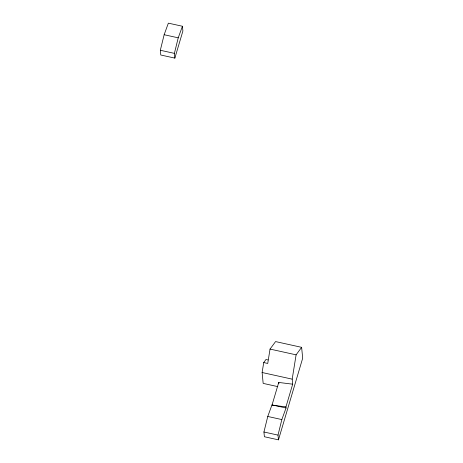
<?xml version="1.0" encoding="UTF-8"?>
<svg xmlns="http://www.w3.org/2000/svg" width="463" height="463" viewBox="0 0 463 463"><rect width="100%" height="100%" fill="white"/><g stroke="black" fill="none" stroke-linecap="round" stroke-linejoin="round"><path stroke-width="0.69" d="M277.777 386.622L263.169 383.393L262.122 372.512L263.725 362.564L265.982 359.496L267.99 359.936M278.466 439.85L278.008 435.11L281.84 419.571L286.047 407.996L271.978 404.888L267.764 416.463L263.933 432.002L264.39 436.742L278.466 439.85L302.68 358.223L301.633 347.337L275.572 341.584L270.039 349.085L267.73 363.449L263.725 362.564M286.047 407.996L285.943 406.89L292.68 384.186L292.194 379.151L296.1 354.837L301.633 347.337M160.32 50.264L164.151 34.725L168.364 23.15L182.439 26.258L182.897 30.998L174.852 58.112L160.777 55.004L160.32 50.264L174.395 53.372L174.852 58.112M174.395 53.372L178.226 37.827L182.439 26.258M285.943 406.89L272.001 405.148L278.738 382.444L292.68 384.186M164.151 34.725L178.226 37.827M270.039 349.085L296.1 354.837M262.122 372.512L292.194 379.151M267.764 416.463L281.84 419.571M263.933 432.002L278.008 435.11M278.738 382.444L278.859 383.723"/></g></svg>
